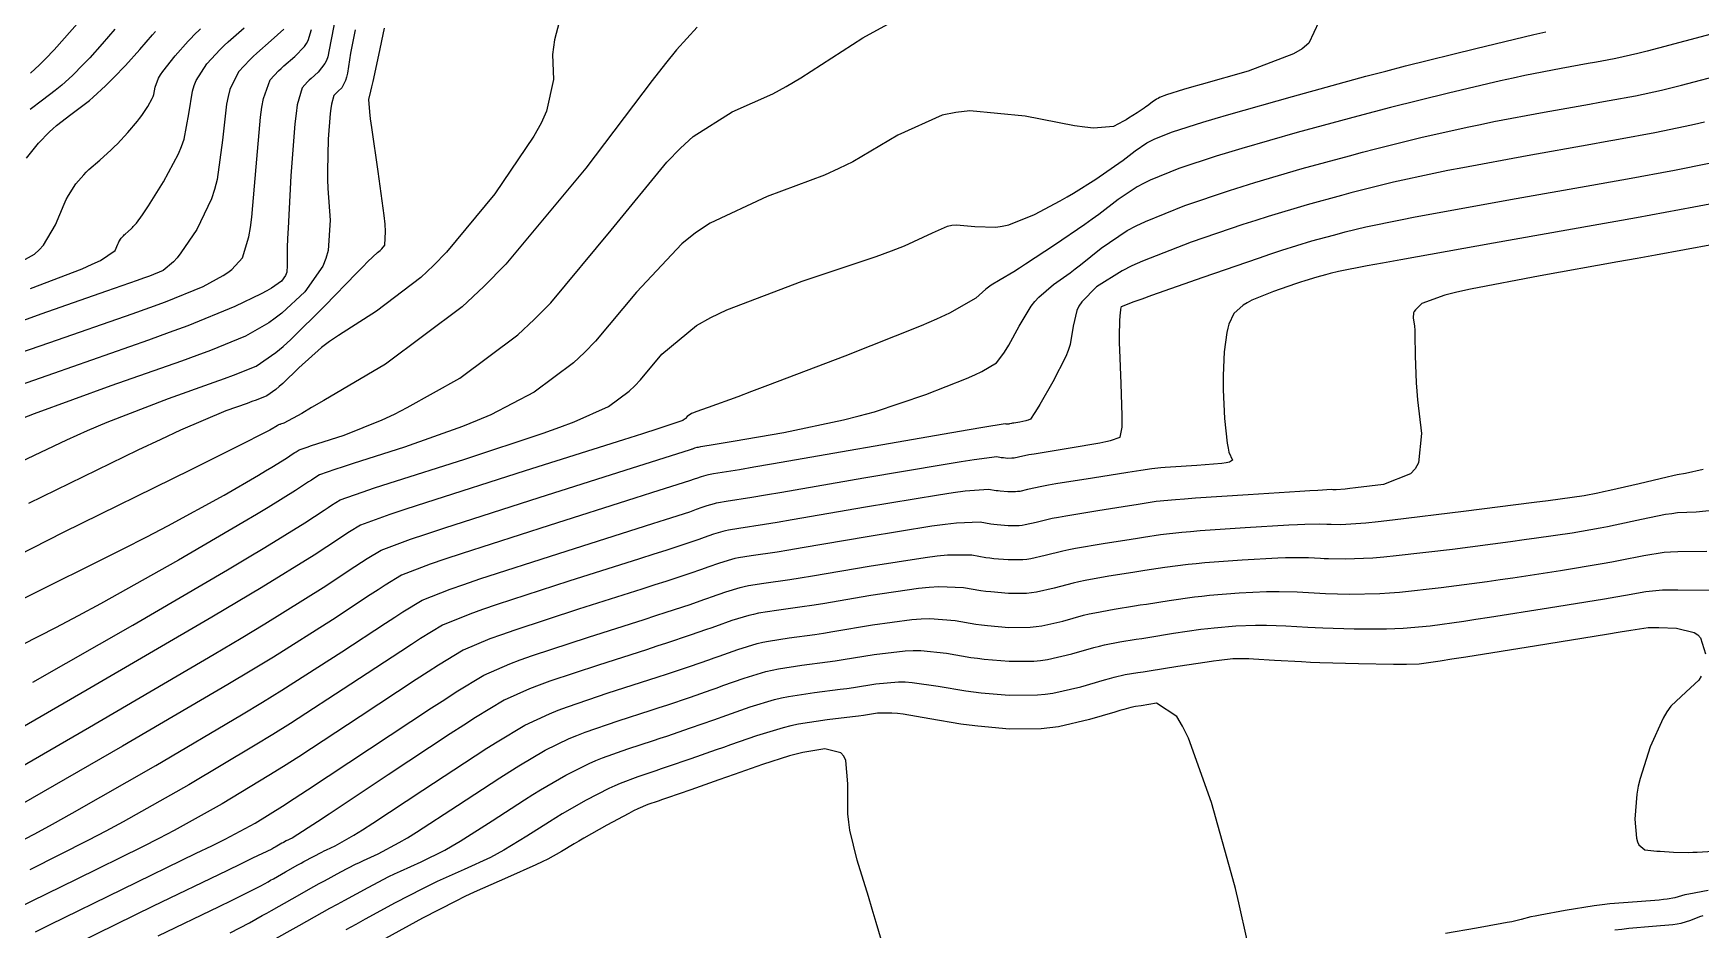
# Model space of a CAD drawing. Header units: metres. Extents: x 837476 to 838477, y 1189012 to 1191014.
# Drawn here: x 837648.3 to 837728.9, y 1190195.4 to 1190238.8 of the extents above; entities that cross this region are included whole.
import ezdxf

# ---------------------------------------------------------------- set-up
doc = ezdxf.new("R2010")
doc.units = ezdxf.units.M
doc.header["$LTSCALE"] = 0.3
doc.layers.add('COTAS 10', color=1, linetype='Continuous')
doc.layers.add('COTAS INT', color=252, linetype='Continuous')

msp = doc.modelspace()

# ---------------------------------------------------------------- linework, layer by layer
at = {"layer": 'COTAS 10'}
for points in [[(837645.75, 1190217.164), (837649.877, 1190219.123), (837650.887, 1190219.572), (837651.839, 1190219.982), (837654.797, 1190221.125), (837657.018, 1190221.902), (837657.506, 1190222.079), (837657.938, 1190222.241), (837659.038, 1190222.689), (837659.998, 1190223.345), (837660.343, 1190223.638), (837660.721, 1190223.978), (837662.368, 1190225.608), (837663.896, 1190227.185), (837664.199, 1190227.493), (837664.449, 1190227.744), (837664.917, 1190228.185), (837665.048, 1190228.284), (837665.085, 1190228.32), (837665.124, 1190228.359), (837665.266, 1190228.531), (837665.306, 1190229.198), (837665.28, 1190229.549), (837665.237, 1190229.973), (837664.947, 1190232.105), (837664.637, 1190234.222), (837664.581, 1190234.637), (837664.539, 1190234.977), (837664.496, 1190235.585), (837664.595, 1190235.986), (837664.642, 1190236.195), (837664.699, 1190236.448), (837664.974, 1190237.716), (837665.255, 1190239.03)], [(837648.129, 1190226.433), (837650.627, 1190227.397), (837651.115, 1190227.609), (837651.515, 1190227.798), (837652.22, 1190228.283), (837652.342, 1190228.575), (837652.374, 1190228.641), (837652.405, 1190228.701), (837652.51, 1190228.866), (837652.623, 1190228.993), (837652.659, 1190229.029), (837652.697, 1190229.065), (837652.85, 1190229.201), (837653.012, 1190229.346), (837653.056, 1190229.388), (837653.099, 1190229.431), (837653.25, 1190229.594), (837653.542, 1190230.003), (837653.673, 1190230.202), (837653.827, 1190230.437), (837654.567, 1190231.593), (837655.291, 1190232.949), (837655.435, 1190233.309), (837655.555, 1190233.664), (837655.783, 1190234.891), (837655.958, 1190235.982), (837656.044, 1190236.25), (837656.147, 1190236.505), (837656.653, 1190237.301), (837657.303, 1190237.995), (837657.495, 1190238.184), (837657.694, 1190238.371), (837658.455, 1190239.039)], [(837648.242, 1190207.404), (837653.075, 1190210.165), (837657.651, 1190212.836), (837658.618, 1190213.408), (837659.455, 1190213.908), (837661.397, 1190215.11), (837662.325, 1190215.722), (837662.523, 1190215.85), (837662.695, 1190215.961), (837663.105, 1190216.212), (837664.178, 1190216.597), (837664.768, 1190216.792), (837665.486, 1190217.026), (837669.134, 1190218.192), (837672.926, 1190219.444), (837673.733, 1190219.732), (837674.436, 1190219.996), (837676.096, 1190220.738), (837677.083, 1190221.476), (837677.361, 1190221.737), (837677.641, 1190222.022), (837678.67, 1190223.256), (837680.346, 1190224.646), (837681.034, 1190225.03), (837681.819, 1190225.414), (837685.466, 1190226.796), (837689.038, 1190227.993), (837689.776, 1190228.261), (837690.405, 1190228.501), (837691.773, 1190229.135), (837692.488, 1190229.457), (837692.705, 1190229.5), (837692.931, 1190229.523), (837693.817, 1190229.44), (837694.831, 1190229.398), (837695.137, 1190229.447), (837695.455, 1190229.523), (837696.696, 1190230.016), (837697.952, 1190230.684), (837698.279, 1190230.87), (837698.596, 1190231.056), (837699.669, 1190231.731), (837700.577, 1190232.352), (837700.791, 1190232.504), (837700.989, 1190232.648), (837701.569, 1190233.096), (837702.135, 1190233.476), (837702.325, 1190233.578), (837702.529, 1190233.677), (837703.384, 1190234.021), (837704.85, 1190234.486), (837705.439, 1190234.661), (837706.108, 1190234.857), (837709.185, 1190235.732), (837712.734, 1190236.7), (837713.7, 1190236.954), (837714.659, 1190237.202), (837718.065, 1190238.048), (837720.865, 1190238.715), (837721.443, 1190238.85)], [(837730.494, 1190230.734), (837728.608, 1190230.367), (837725.838, 1190229.86), (837724.837, 1190229.68), (837723.735, 1190229.483), (837718.912, 1190228.625), (837714.424, 1190227.826), (837713.534, 1190227.665), (837712.797, 1190227.531), (837711.406, 1190227.264), (837711.006, 1190227.165), (837710.893, 1190227.136), (837710.78, 1190227.106), (837710.363, 1190226.992), (837709.784, 1190226.813), (837709.568, 1190226.742), (837709.327, 1190226.661), (837708.259, 1190226.292), (837707.22, 1190225.868), (837706.998, 1190225.753), (837706.805, 1190225.639), (837706.347, 1190225.235), (837706.112, 1190224.707), (837706.059, 1190224.515), (837706.012, 1190224.304), (837705.887, 1190223.373), (837705.835, 1190222.234), (837705.834, 1190221.891), (837705.839, 1190221.535), (837705.904, 1190220.15), (837706.026, 1190218.951), (837706.066, 1190218.713), (837706.109, 1190218.516), (837706.287, 1190218.144), (837706.142, 1190218.04), (837705.981, 1190218.011), (837705.768, 1190217.983), (837704.56, 1190217.883), (837703.283, 1190217.799), (837703.026, 1190217.78), (837702.81, 1190217.764), (837702.382, 1190217.725), (837701.845, 1190217.641), (837701.221, 1190217.543), (837699.503, 1190217.273), (837697.743, 1190216.987), (837697.376, 1190216.923), (837697.061, 1190216.866), (837696.357, 1190216.713), (837695.99, 1190216.629), (837695.888, 1190216.615), (837695.786, 1190216.605), (837695.415, 1190216.602), (837695.044, 1190216.634), (837694.943, 1190216.647), (837694.841, 1190216.66), (837694.48, 1190216.723), (837693.349, 1190216.634), (837692.763, 1190216.552), (837692.059, 1190216.446), (837688.53, 1190215.858), (837684.972, 1190215.244), (837684.249, 1190215.122), (837683.641, 1190215.021), (837682.39, 1190214.829), (837681.893, 1190214.752), (837681.759, 1190214.723), (837681.627, 1190214.692), (837681.165, 1190214.552), (837680.715, 1190214.393), (837680.592, 1190214.349), (837680.468, 1190214.306), (837680.025, 1190214.151), (837678.859, 1190213.77), (837678.28, 1190213.585), (837677.589, 1190213.364), (837674.169, 1190212.28), (837670.711, 1190211.157), (837669.996, 1190210.912), (837669.387, 1190210.697), (837668.066, 1190210.16), (837667, 1190209.509), (837666.552, 1190209.222), (837666.038, 1190208.888), (837663.629, 1190207.298), (837660.698, 1190205.402), (837659.855, 1190204.875), (837658.998, 1190204.348), (837655.79, 1190202.441), (837652.604, 1190200.646), (837651.761, 1190200.19), (837650.934, 1190199.753), (837648.093, 1190198.321)], [(837657.787, 1190195.285), (837658.725, 1190195.769), (837659.339, 1190196.114), (837659.553, 1190196.234), (837659.786, 1190196.365), (837660.789, 1190196.928), (837661.836, 1190197.512), (837662.097, 1190197.657), (837662.345, 1190197.793), (837663.136, 1190198.225), (837663.845, 1190198.591), (837664.041, 1190198.687), (837664.238, 1190198.781), (837664.948, 1190199.098), (837665.969, 1190199.64), (837666.361, 1190199.875), (837666.801, 1190200.147), (837668.788, 1190201.436), (837670.835, 1190202.776), (837671.314, 1190203.08), (837671.754, 1190203.356), (837673.027, 1190204.108), (837674.191, 1190204.669), (837674.562, 1190204.823), (837674.956, 1190204.977), (837676.555, 1190205.53), (837678.15, 1190206.041), (837678.541, 1190206.169), (837678.91, 1190206.291), (837680.058, 1190206.68), (837681.066, 1190207.034), (837681.347, 1190207.132), (837681.629, 1190207.232), (837682.653, 1190207.594), (837683.706, 1190207.912), (837684.007, 1190207.984), (837684.311, 1190208.049), (837685.443, 1190208.224), (837686.684, 1190208.382), (837687.057, 1190208.436), (837687.443, 1190208.495), (837688.946, 1190208.742), (837690.45, 1190208.919), (837690.836, 1190208.933), (837691.21, 1190208.932), (837692.452, 1190208.8), (837693.62, 1190208.599), (837693.946, 1190208.554), (837694.274, 1190208.514), (837695.469, 1190208.41), (837696.668, 1190208.42), (837696.998, 1190208.452), (837697.327, 1190208.498), (837698.51, 1190208.769), (837699.581, 1190209.074), (837699.841, 1190209.141), (837700.084, 1190209.2), (837700.829, 1190209.35), (837701.617, 1190209.475), (837701.889, 1190209.518), (837702.182, 1190209.564), (837703.434, 1190209.764), (837704.749, 1190209.956), (837705.083, 1190209.998), (837705.403, 1190210.035), (837706.449, 1190210.128), (837707.403, 1190210.164), (837707.665, 1190210.165), (837707.926, 1190210.162), (837708.861, 1190210.119), (837709.932, 1190210.057), (837710.28, 1190210.041), (837710.649, 1190210.027), (837712.164, 1190209.982), (837713.738, 1190209.98), (837714.144, 1190209.993), (837714.536, 1190210.012), (837715.847, 1190210.128), (837717.471, 1190210.355), (837718.061, 1190210.443), (837718.712, 1190210.542), (837721.573, 1190210.992), (837724.279, 1190211.432), (837724.833, 1190211.525), (837725.301, 1190211.605), (837726.287, 1190211.789), (837727.083, 1190211.859), (837727.431, 1190211.868), (837727.836, 1190211.871), (837729.76, 1190211.845)]]:
    msp.add_lwpolyline(points, dxfattribs=at)
at = {"layer": 'COTAS INT'}
for points in [[(837647.5, 1190211.3), (837652.607, 1190213.853), (837653.75, 1190214.437), (837654.775, 1190214.969), (837657.5, 1190216.449), (837659.152, 1190217.414), (837659.501, 1190217.62), (837659.803, 1190217.801), (837660.504, 1190218.235), (837660.839, 1190218.456), (837660.911, 1190218.502), (837660.973, 1190218.542), (837661.121, 1190218.632), (837661.508, 1190218.771), (837661.722, 1190218.842), (837661.98, 1190218.926), (837663.298, 1190219.347), (837665.14, 1190220.08), (837665.73, 1190220.362), (837666.355, 1190220.677), (837668.899, 1190222.099), (837671.706, 1190224.197), (837672.497, 1190224.938), (837673.293, 1190225.749), (837676.218, 1190229.257), (837678.918, 1190232.546), (837679.573, 1190233.218), (837680.189, 1190233.788), (837682.076, 1190234.984), (837684.034, 1190235.853), (837684.694, 1190236.215), (837685.404, 1190236.63), (837688.393, 1190238.569), (837691.559, 1190240.292)], [(837710.459, 1190239.338), (837709.976, 1190238.299), (837709.648, 1190238.034), (837709.236, 1190237.78), (837707.046, 1190236.947), (837704.772, 1190236.305), (837704.307, 1190236.171), (837703.913, 1190236.057), (837703.085, 1190235.804), (837702.758, 1190235.673), (837702.68, 1190235.635), (837702.607, 1190235.596), (837702.39, 1190235.45), (837702.169, 1190235.279), (837702.093, 1190235.224), (837702.011, 1190235.166), (837701.663, 1190234.928), (837701.253, 1190234.67), (837701.131, 1190234.598), (837701.006, 1190234.527), (837700.526, 1190234.272), (837699.565, 1190234.193), (837699.137, 1190234.234), (837698.638, 1190234.302), (837696.254, 1190234.772), (837693.578, 1190235.025), (837692.896, 1190234.955), (837692.24, 1190234.825), (837690.083, 1190233.852), (837687.905, 1190232.565), (837687.235, 1190232.238), (837686.536, 1190231.923), (837683.771, 1190230.89), (837681.004, 1190229.601), (837680.304, 1190229.124), (837679.632, 1190228.596), (837677.444, 1190226.256), (837675.467, 1190223.886), (837674.929, 1190223.338), (837674.395, 1190222.837), (837672.497, 1190221.419), (837670.395, 1190220.337), (837669.732, 1190220.047), (837669.033, 1190219.762), (837666.216, 1190218.769), (837663.733, 1190217.976), (837663.245, 1190217.817), (837662.843, 1190217.684), (837662.113, 1190217.422), (837661.834, 1190217.251), (837661.717, 1190217.176), (837661.582, 1190217.089), (837660.951, 1190216.672), (837659.629, 1190215.855), (837659.06, 1190215.514), (837658.401, 1190215.125), (837655.288, 1190213.307), (837651.509, 1190211.187), (837650.431, 1190210.606), (837649.34, 1190210.029), (837641.251, 1190205.913)], [(837680.381, 1190239.079), (837679.373, 1190237.974), (837678.843, 1190237.312), (837678.205, 1190236.495), (837674.992, 1190232.258), (837671.119, 1190227.613), (837670.065, 1190226.539), (837669.018, 1190225.558), (837665.3, 1190222.78), (837662.314, 1190221.018), (837661.728, 1190220.676), (837661.247, 1190220.398), (837660.379, 1190219.925), (837660.228, 1190219.876), (837660.198, 1190219.867), (837660.174, 1190219.859), (837660.129, 1190219.843), (837660.112, 1190219.832), (837660.105, 1190219.828), (837660.097, 1190219.822), (837660.058, 1190219.797), (837659.977, 1190219.747), (837659.943, 1190219.726), (837659.902, 1190219.702), (837659.712, 1190219.592), (837658.042, 1190218.752), (837657.069, 1190218.269), (837655.874, 1190217.677), (837649.712, 1190214.634), (837642.297, 1190210.862)], [(837662.823, 1190239.229), (837662.661, 1190238.394), (837662.504, 1190237.642), (837662.442, 1190237.472), (837662.371, 1190237.319), (837662.05, 1190236.902), (837661.702, 1190236.599), (837661.614, 1190236.517), (837661.531, 1190236.436), (837661.261, 1190236.151), (837661.03, 1190235.328), (837660.971, 1190234.907), (837660.914, 1190234.403), (837660.724, 1190231.889), (837660.588, 1190229.364), (837660.565, 1190228.853), (837660.549, 1190228.423), (837660.542, 1190227.553), (837660.523, 1190227.231), (837660.498, 1190227.148), (837660.465, 1190227.067), (837660.275, 1190226.796), (837659.779, 1190226.453), (837659.552, 1190226.326), (837659.287, 1190226.186), (837658.009, 1190225.565), (837655.732, 1190224.637), (837654.838, 1190224.303), (837653.829, 1190223.935), (837649.232, 1190222.329), (837644.75, 1190220.771)], [(837673.852, 1190239.86), (837673.48, 1190238.468), (837673.423, 1190238.105), (837673.388, 1190237.751), (837673.428, 1190236.553), (837673.098, 1190235.012), (837672.829, 1190234.442), (837672.482, 1190233.81), (837670.59, 1190231.011), (837668.256, 1190228.193), (837667.631, 1190227.549), (837667.016, 1190226.963), (837664.872, 1190225.342), (837663.026, 1190224.171), (837662.599, 1190223.869), (837662.209, 1190223.578), (837661.102, 1190222.609), (837660.335, 1190221.851), (837660.159, 1190221.692), (837659.999, 1190221.556), (837659.552, 1190221.251), (837659.041, 1190221.042), (837658.839, 1190220.967), (837658.613, 1190220.885), (837657.579, 1190220.524), (837655.383, 1190219.587), (837654.423, 1190219.142), (837653.311, 1190218.615), (837648.023, 1190216.043)], [(837650.376, 1190239.234), (837649.767, 1190238.542), (837649.261, 1190237.977), (837649.129, 1190237.835), (837649, 1190237.698), (837648.563, 1190237.256), (837648.122, 1190236.857)], [(837729.441, 1190238.741), (837726.889, 1190238.059), (837726.352, 1190237.92), (837725.889, 1190237.802), (837724.831, 1190237.555), (837724.074, 1190237.417), (837723.8, 1190237.368), (837723.499, 1190237.314), (837722.18, 1190237.079), (837720.433, 1190236.736), (837719.861, 1190236.613), (837719.252, 1190236.478), (837716.733, 1190235.892), (837713.929, 1190235.195), (837713.139, 1190234.99), (837712.343, 1190234.781), (837709.42, 1190233.984), (837706.74, 1190233.212), (837706.096, 1190233.018), (837705.495, 1190232.833), (837703.683, 1190232.238), (837702.3, 1190231.682), (837701.97, 1190231.521), (837701.663, 1190231.357), (837700.747, 1190230.742), (837699.809, 1190230.017), (837699.489, 1190229.785), (837699.143, 1190229.538), (837697.675, 1190228.534), (837696.273, 1190227.611), (837695.969, 1190227.417), (837695.702, 1190227.249), (837695.041, 1190226.862), (837694.604, 1190226.595), (837694.478, 1190226.502), (837694.349, 1190226.4), (837693.867, 1190225.966), (837692.591, 1190225.239), (837691.963, 1190224.953), (837691.216, 1190224.631), (837687.524, 1190223.161), (837683.79, 1190221.742), (837683.016, 1190221.452), (837682.356, 1190221.206), (837680.908, 1190220.687), (837680.32, 1190220.481), (837680.201, 1190220.433), (837680.101, 1190220.388), (837679.896, 1190220.255), (837679.815, 1190220.158), (837679.793, 1190220.136), (837679.771, 1190220.116), (837679.694, 1190220.058), (837678.476, 1190219.656), (837677.735, 1190219.418), (837676.819, 1190219.126), (837672.053, 1190217.614), (837667.238, 1190216.076), (837666.292, 1190215.768), (837665.513, 1190215.51), (837664.098, 1190215.001), (837663.556, 1190214.671), (837663.329, 1190214.525), (837663.067, 1190214.355), (837661.843, 1190213.547), (837659.281, 1190211.962), (837658.177, 1190211.302), (837656.9, 1190210.547), (837650.863, 1190207.023), (837644.976, 1190203.621)], [(837645.11, 1190222.47), (837649.052, 1190223.82), (837653.042, 1190225.209), (837653.9, 1190225.519), (837654.652, 1190225.796), (837656.476, 1190226.531), (837657.454, 1190227.063), (837657.671, 1190227.213), (837657.865, 1190227.364), (837658.374, 1190227.922), (837658.695, 1190228.94), (837658.77, 1190229.383), (837658.84, 1190229.894), (837659.044, 1190232.321), (837659.25, 1190234.719), (837659.32, 1190235.213), (837659.397, 1190235.633), (837659.725, 1190236.534), (837660.131, 1190236.963), (837660.256, 1190237.085), (837660.388, 1190237.208), (837660.912, 1190237.664), (837661.377, 1190238.146), (837661.472, 1190238.286), (837661.551, 1190238.428), (837661.716, 1190238.965)], [(837660.383, 1190238.973), (837659.774, 1190238.426), (837659.074, 1190237.817), (837658.898, 1190237.653), (837658.731, 1190237.49), (837658.189, 1190236.918), (837657.772, 1190236.069), (837657.682, 1190235.732), (837657.604, 1190235.35), (837657.413, 1190233.606), (837657.151, 1190231.707), (837657.028, 1190231.228), (837656.882, 1190230.77), (837656.171, 1190229.285), (837655.402, 1190228.16), (837655.22, 1190227.929), (837655.05, 1190227.733), (837654.548, 1190227.313), (837653.875, 1190227.042), (837653.597, 1190226.939), (837653.28, 1190226.825), (837651.808, 1190226.312), (837649.873, 1190225.64), (837649.264, 1190225.424), (837648.624, 1190225.197), (837646.05, 1190224.269)], [(837647.336, 1190227.555), (837648.324, 1190228.105), (837648.551, 1190228.307), (837648.756, 1190228.531), (837649.328, 1190229.521), (837649.746, 1190230.514), (837649.855, 1190230.74), (837649.961, 1190230.944), (837650.319, 1190231.506), (837650.702, 1190231.939), (837650.824, 1190232.062), (837650.953, 1190232.187), (837651.476, 1190232.65), (837652.03, 1190233.143), (837652.179, 1190233.287), (837652.326, 1190233.433), (837652.841, 1190233.989), (837653.294, 1190234.53), (837653.403, 1190234.668), (837653.503, 1190234.8), (837653.805, 1190235.234), (837654.012, 1190235.621), (837654.053, 1190235.724), (837654.087, 1190235.825), (837654.152, 1190236.176), (837654.312, 1190236.613), (837654.406, 1190236.769), (837654.521, 1190236.941), (837655.117, 1190237.684), (837655.753, 1190238.398), (837655.894, 1190238.55), (837656.019, 1190238.683), (837656.344, 1190238.996)], [(837663.826, 1190238.955), (837663.606, 1190237.824), (837663.456, 1190236.857), (837663.412, 1190236.659), (837663.366, 1190236.492), (837663.189, 1190236.14), (837663.016, 1190235.99), (837662.972, 1190235.949), (837662.931, 1190235.909), (837662.797, 1190235.768), (837662.682, 1190235.359), (837662.653, 1190235.15), (837662.625, 1190234.9), (837662.53, 1190233.653), (837662.491, 1190232.13), (837662.497, 1190231.706), (837662.511, 1190231.281), (837662.622, 1190229.741), (837662.532, 1190228.27), (837662.419, 1190227.889), (837662.267, 1190227.52), (837661.399, 1190226.283), (837660.278, 1190225.246), (837659.967, 1190225.002), (837659.655, 1190224.778), (837658.523, 1190224.127), (837656.835, 1190223.439), (837656.172, 1190223.191), (837655.424, 1190222.918), (837652.014, 1190221.727), (837648.294, 1190220.376), (837647.35, 1190220.003)], [(837647.929, 1190232.742), (837648.516, 1190233.468), (837649.045, 1190234.018), (837649.21, 1190234.168), (837649.383, 1190234.318), (837650.075, 1190234.852), (837650.786, 1190235.386), (837650.971, 1190235.535), (837651.15, 1190235.685), (837651.755, 1190236.233), (837652.355, 1190236.84), (837652.532, 1190237.028), (837652.714, 1190237.223), (837653.408, 1190237.999), (837654.034, 1190238.714), (837654.172, 1190238.872)], [(837652.205, 1190238.974), (837651.587, 1190238.27), (837650.988, 1190237.6), (837650.831, 1190237.431), (837650.678, 1190237.269), (837650.159, 1190236.745), (837649.636, 1190236.271), (837649.481, 1190236.141), (837649.322, 1190236.012), (837648.707, 1190235.551), (837648.109, 1190235.089)], [(837645.206, 1190201.893), (837650.978, 1190205.23), (837657.011, 1190208.758), (837658.317, 1190209.534), (837659.464, 1190210.223), (837662.29, 1190211.985), (837663.81, 1190212.989), (837664.134, 1190213.199), (837664.417, 1190213.38), (837665.09, 1190213.791), (837666.506, 1190214.314), (837667.257, 1190214.566), (837668.164, 1190214.865), (837672.737, 1190216.329), (837677.253, 1190217.758), (837678.123, 1190218.034), (837678.829, 1190218.258), (837680.006, 1190218.633), (837680.109, 1190218.669), (837680.138, 1190218.679), (837680.167, 1190218.69), (837680.272, 1190218.727), (837680.38, 1190218.759), (837680.411, 1190218.767), (837680.442, 1190218.773), (837680.559, 1190218.791), (837681.246, 1190218.905), (837681.638, 1190218.972), (837682.116, 1190219.055), (837684.571, 1190219.481), (837687.465, 1190220.081), (837688.221, 1190220.273), (837688.956, 1190220.477), (837691.447, 1190221.306), (837693.407, 1190222.092), (837693.808, 1190222.268), (837694.147, 1190222.427), (837694.862, 1190222.851), (837695.221, 1190223.308), (837695.336, 1190223.488), (837695.459, 1190223.691), (837695.96, 1190224.616), (837696.547, 1190225.579), (837696.724, 1190225.806), (837696.906, 1190226.016), (837697.616, 1190226.629), (837698.426, 1190227.203), (837698.672, 1190227.388), (837698.927, 1190227.584), (837699.925, 1190228.387), (837701.191, 1190229.238), (837701.615, 1190229.464), (837702.071, 1190229.686), (837703.982, 1190230.455), (837706.14, 1190231.18), (837706.753, 1190231.375), (837707.371, 1190231.567), (837709.656, 1190232.236), (837711.952, 1190232.862), (837712.577, 1190233.027), (837713.198, 1190233.187), (837715.401, 1190233.735), (837717.638, 1190234.241), (837718.279, 1190234.376), (837718.931, 1190234.508), (837721.363, 1190234.966), (837723.558, 1190235.356), (837724.06, 1190235.446), (837724.515, 1190235.528), (837725.775, 1190235.758), (837727.04, 1190236.035), (837727.498, 1190236.147), (837728.003, 1190236.274), (837730.216, 1190236.856)], [(837729.118, 1190234.488), (837728.645, 1190234.374), (837728.192, 1190234.268), (837726.72, 1190233.961), (837724.956, 1190233.639), (837724.319, 1190233.524), (837723.617, 1190233.398), (837720.546, 1190232.852), (837717.429, 1190232.281), (837716.698, 1190232.139), (837716.024, 1190232.004), (837714.069, 1190231.578), (837712.467, 1190231.18), (837712.016, 1190231.063), (837711.561, 1190230.943), (837709.892, 1190230.488), (837708.002, 1190229.922), (837707.409, 1190229.732), (837706.786, 1190229.528), (837704.28, 1190228.672), (837701.933, 1190227.766), (837701.409, 1190227.53), (837700.94, 1190227.301), (837699.7, 1190226.527), (837698.99, 1190225.788), (837698.855, 1190225.581), (837698.747, 1190225.373), (837698.578, 1190224.611), (837698.43, 1190223.73), (837698.335, 1190223.447), (837698.217, 1190223.146), (837697.595, 1190221.918), (837696.957, 1190220.827), (837696.83, 1190220.614), (837696.724, 1190220.439), (837696.516, 1190220.125), (837696.393, 1190220.064), (837696.339, 1190220.047), (837696.278, 1190220.031), (837695.987, 1190219.975), (837695.702, 1190219.929), (837695.644, 1190219.919), (837695.595, 1190219.911), (837695.495, 1190219.891), (837695.456, 1190219.882), (837695.444, 1190219.88), (837695.433, 1190219.879), (837695.393, 1190219.879), (837695.352, 1190219.882), (837695.341, 1190219.883), (837695.33, 1190219.885), (837695.291, 1190219.892), (837694.205, 1190219.714), (837693.534, 1190219.6), (837692.703, 1190219.457), (837683.984, 1190217.944), (837683.126, 1190217.797), (837682.423, 1190217.677), (837681.169, 1190217.47), (837680.926, 1190217.433), (837680.861, 1190217.419), (837680.796, 1190217.403), (837680.57, 1190217.335), (837680.35, 1190217.257), (837680.289, 1190217.236), (837680.229, 1190217.215), (837680.012, 1190217.139), (837678.839, 1190216.762), (837678.175, 1190216.551), (837677.365, 1190216.294), (837673.215, 1190214.98), (837669.013, 1190213.629), (837668.17, 1190213.348), (837667.466, 1190213.108), (837666.082, 1190212.581), (837665.278, 1190212.09), (837664.94, 1190211.873), (837664.553, 1190211.622), (837662.736, 1190210.423), (837659.875, 1190208.616), (837658.83, 1190207.981), (837657.674, 1190207.288), (837652.582, 1190204.3), (837647.672, 1190201.477)], [(837645.851, 1190198.786), (837648.33, 1190200.067), (837649.195, 1190200.539), (837650.138, 1190201.062), (837654.186, 1190203.371), (837658.336, 1190205.818), (837659.342, 1190206.428), (837660.287, 1190207.009), (837663.182, 1190208.86), (837665.295, 1190210.255), (837665.746, 1190210.547), (837666.139, 1190210.799), (837667.074, 1190211.37), (837668.427, 1190211.903), (837669.083, 1190212.13), (837669.862, 1190212.393), (837673.692, 1190213.63), (837677.477, 1190214.829), (837678.228, 1190215.068), (837678.849, 1190215.266), (837680.019, 1190215.645), (837680.349, 1190215.76), (837680.441, 1190215.793), (837680.533, 1190215.825), (837680.867, 1190215.943), (837681.212, 1190216.048), (837681.31, 1190216.071), (837681.41, 1190216.092), (837681.78, 1190216.15), (837683.032, 1190216.349), (837683.688, 1190216.459), (837684.478, 1190216.594), (837688.447, 1190217.281), (837692.381, 1190217.951), (837693.148, 1190218.076), (837693.777, 1190218.174), (837694.885, 1190218.307), (837695.086, 1190218.273), (837695.142, 1190218.265), (837695.198, 1190218.258), (837695.404, 1190218.24), (837695.61, 1190218.242), (837695.666, 1190218.248), (837695.723, 1190218.255), (837695.926, 1190218.302), (837696.432, 1190218.405), (837696.68, 1190218.448), (837696.974, 1190218.498), (837698.423, 1190218.73), (837699.861, 1190218.977), (837700.148, 1190219.035), (837700.386, 1190219.089), (837700.845, 1190219.248), (837700.94, 1190219.726), (837700.95, 1190219.98), (837700.952, 1190220.288), (837700.901, 1190221.842), (837700.829, 1190223.467), (837700.819, 1190223.819), (837700.813, 1190224.129), (837700.828, 1190224.898), (837700.865, 1190225.301), (837700.875, 1190225.381), (837700.883, 1190225.447), (837700.909, 1190225.57), (837701.528, 1190225.807), (837701.911, 1190225.945), (837702.385, 1190226.114), (837704.858, 1190226.987), (837707.534, 1190227.911), (837708.136, 1190228.113), (837708.677, 1190228.291), (837710.128, 1190228.74), (837711.171, 1190229.025), (837711.455, 1190229.099), (837711.737, 1190229.172), (837712.738, 1190229.421), (837714.41, 1190229.767), (837715.116, 1190229.902), (837715.926, 1190230.053), (837719.729, 1190230.738), (837723.676, 1190231.44), (837724.578, 1190231.602), (837725.397, 1190231.75), (837727.664, 1190232.164), (837729.343, 1190232.501)], [(837729.553, 1190228.57), (837726.75, 1190228.055), (837725.864, 1190227.894), (837724.931, 1190227.726), (837721.164, 1190227.055), (837717.806, 1190226.41), (837717.13, 1190226.258), (837716.565, 1190226.118), (837715.443, 1190225.711), (837715.133, 1190225.404), (837715.081, 1190225.327), (837715.043, 1190225.254), (837715.025, 1190225.019), (837715.087, 1190224.61), (837715.098, 1190224.427), (837715.108, 1190224.213), (837715.123, 1190223.189), (837715.169, 1190221.869), (837715.198, 1190221.469), (837715.234, 1190221.054), (837715.423, 1190219.431), (837715.285, 1190218.006), (837715.115, 1190217.716), (837714.888, 1190217.471), (837713.592, 1190216.965), (837712.227, 1190216.797), (837711.956, 1190216.765), (837711.731, 1190216.74), (837711.307, 1190216.701), (837711.197, 1190216.704), (837711.17, 1190216.705), (837711.145, 1190216.706), (837711.066, 1190216.711), (837710.408, 1190216.676), (837710.018, 1190216.653), (837709.536, 1190216.623), (837707.044, 1190216.466), (837704.487, 1190216.296), (837703.964, 1190216.257), (837703.521, 1190216.223), (837702.592, 1190216.133), (837701.913, 1190216.025), (837701.628, 1190215.98), (837701.3, 1190215.929), (837699.768, 1190215.689), (837698.211, 1190215.43), (837697.869, 1190215.367), (837697.565, 1190215.308), (837696.787, 1190215.124), (837696.258, 1190215.003), (837696.11, 1190214.982), (837695.962, 1190214.968), (837695.425, 1190214.963), (837694.89, 1190215.01), (837694.743, 1190215.028), (837694.597, 1190215.048), (837694.074, 1190215.138), (837692.921, 1190215.093), (837692.378, 1190215.028), (837691.737, 1190214.941), (837688.613, 1190214.435), (837685.466, 1190213.894), (837684.811, 1190213.785), (837684.249, 1190213.693), (837683.001, 1190213.508), (837682.377, 1190213.411), (837682.209, 1190213.375), (837682.043, 1190213.336), (837681.462, 1190213.16), (837680.898, 1190212.961), (837680.588, 1190212.851), (837680.032, 1190212.657), (837678.869, 1190212.274), (837678.332, 1190212.101), (837677.702, 1190211.9), (837674.646, 1190210.93), (837671.56, 1190209.921), (837670.91, 1190209.695), (837670.348, 1190209.491), (837669.058, 1190208.95), (837667.861, 1190208.218), (837667.358, 1190207.896), (837666.781, 1190207.522), (837664.075, 1190205.736), (837661.109, 1190203.795), (837660.367, 1190203.323), (837659.66, 1190202.879), (837657.394, 1190201.511), (837655.069, 1190200.231), (837654.326, 1190199.842), (837653.539, 1190199.438), (837650.334, 1190197.856), (837647.455, 1190196.449)], [(837648.363, 1190195.321), (837649.072, 1190195.678), (837652.576, 1190197.391), (837656.143, 1190199.123), (837656.891, 1190199.493), (837657.535, 1190199.815), (837658.998, 1190200.581), (837660.322, 1190201.409), (837660.88, 1190201.77), (837661.52, 1190202.188), (837664.521, 1190204.173), (837667.523, 1190206.155), (837668.164, 1190206.57), (837668.722, 1190206.928), (837670.051, 1190207.739), (837671.309, 1190208.286), (837671.823, 1190208.477), (837672.409, 1190208.685), (837675.123, 1190209.58), (837677.814, 1190210.435), (837678.384, 1190210.618), (837678.88, 1190210.778), (837680.038, 1190211.163), (837680.708, 1190211.397), (837680.894, 1190211.463), (837681.081, 1190211.528), (837681.76, 1190211.768), (837682.459, 1190211.98), (837682.658, 1190212.028), (837682.86, 1190212.071), (837683.611, 1190212.187), (837684.858, 1190212.366), (837685.372, 1190212.448), (837685.961, 1190212.544), (837688.697, 1190213.012), (837691.415, 1190213.435), (837691.992, 1190213.505), (837692.493, 1190213.553), (837693.669, 1190213.553), (837694.353, 1190213.436), (837694.544, 1190213.41), (837694.736, 1190213.386), (837695.436, 1190213.325), (837696.139, 1190213.331), (837696.332, 1190213.35), (837696.525, 1190213.377), (837697.218, 1190213.535), (837698.069, 1190213.749), (837698.362, 1190213.81), (837698.68, 1190213.873), (837700.033, 1190214.104), (837701.38, 1190214.315), (837701.693, 1190214.365), (837701.98, 1190214.41), (837702.803, 1190214.541), (837703.828, 1190214.656), (837704.243, 1190214.693), (837704.716, 1190214.73), (837706.896, 1190214.882), (837709.003, 1190215.009), (837709.429, 1190215.031), (837709.788, 1190215.048), (837710.515, 1190215.063), (837710.841, 1190215.044), (837710.947, 1190215.039), (837711.06, 1190215.035), (837711.522, 1190215.021), (837712.739, 1190215.114), (837713.328, 1190215.176), (837714.027, 1190215.255), (837717.458, 1190215.672), (837720.874, 1190216.105), (837721.562, 1190216.193), (837722.139, 1190216.268), (837723.292, 1190216.425), (837723.961, 1190216.557), (837724.232, 1190216.616), (837724.54, 1190216.684), (837725.964, 1190217.013), (837727.322, 1190217.329), (837727.587, 1190217.389), (837727.806, 1190217.437), (837728.197, 1190217.512), (837729.056, 1190217.697)], [(837729.966, 1190215.745), (837728.718, 1190215.623), (837727.816, 1190215.582), (837727.535, 1190215.548), (837727.242, 1190215.506), (837726.072, 1190215.272), (837724.794, 1190214.991), (837724.432, 1190214.919), (837724.067, 1190214.848), (837722.719, 1190214.614), (837720.997, 1190214.359), (837720.395, 1190214.276), (837719.739, 1190214.188), (837716.921, 1190213.824), (837714.197, 1190213.507), (837713.6, 1190213.448), (837713.072, 1190213.402), (837711.736, 1190213.341), (837710.923, 1190213.365), (837710.725, 1190213.373), (837710.538, 1190213.381), (837709.964, 1190213.415), (837709.167, 1190213.419), (837708.841, 1190213.409), (837708.47, 1190213.394), (837706.747, 1190213.297), (837704.945, 1190213.165), (837704.523, 1190213.128), (837704.135, 1190213.09), (837703.013, 1190212.948), (837702.048, 1190212.795), (837701.758, 1190212.749), (837701.459, 1190212.702), (837700.298, 1190212.52), (837699.148, 1190212.315), (837698.855, 1190212.254), (837698.573, 1190212.191), (837697.648, 1190211.947), (837696.792, 1190211.75), (837696.554, 1190211.717), (837696.315, 1190211.694), (837695.447, 1190211.686), (837694.582, 1190211.762), (837694.345, 1190211.791), (837694.108, 1190211.823), (837693.263, 1190211.969), (837692.066, 1190212.013), (837691.607, 1190211.981), (837691.093, 1190211.93), (837688.78, 1190211.589), (837686.455, 1190211.195), (837685.934, 1190211.111), (837685.466, 1190211.038), (837684.222, 1190210.866), (837683.344, 1190210.73), (837683.108, 1190210.68), (837682.875, 1190210.624), (837682.057, 1190210.377), (837681.264, 1190210.096), (837681.045, 1190210.019), (837680.827, 1190209.943), (837680.045, 1190209.668), (837678.89, 1190209.282), (837678.437, 1190209.135), (837677.926, 1190208.97), (837675.601, 1190208.23), (837673.258, 1190207.449), (837672.736, 1190207.259), (837672.269, 1190207.08), (837671.043, 1190206.529), (837669.654, 1190205.685), (837669.086, 1190205.321), (837668.437, 1190204.902), (837665.43, 1190202.919), (837662.57, 1190201.02), (837662.015, 1190200.653), (837661.562, 1190200.356), (837660.781, 1190199.858), (837660.669, 1190199.807), (837660.638, 1190199.793), (837660.607, 1190199.778), (837660.495, 1190199.72), (837660.37, 1190199.652), (837660.331, 1190199.63), (837660.29, 1190199.607), (837660.125, 1190199.515), (837659.966, 1190199.426), (837659.929, 1190199.405), (837659.896, 1190199.386), (837659.799, 1190199.332), (837658.873, 1190198.881), (837658.316, 1190198.612), (837657.63, 1190198.281), (837654.066, 1190196.564), (837650.411, 1190194.774)], [(837654.305, 1190195.134), (837657.255, 1190196.559), (837657.842, 1190196.845), (837658.33, 1190197.083), (837659.262, 1190197.55), (837659.617, 1190197.75), (837659.741, 1190197.82), (837659.876, 1190197.896), (837660.457, 1190198.222), (837661.063, 1190198.56), (837661.214, 1190198.643), (837661.357, 1190198.722), (837661.815, 1190198.972), (837662.226, 1190199.184), (837662.34, 1190199.24), (837662.453, 1190199.294), (837662.865, 1190199.478), (837663.766, 1190199.998), (837664.188, 1190200.264), (837664.686, 1190200.583), (837667.109, 1190202.177), (837669.636, 1190203.839), (837670.2, 1190204.201), (837670.704, 1190204.52), (837672.035, 1190205.318), (837673.23, 1190205.875), (837673.649, 1190206.041), (837674.107, 1190206.213), (837676.078, 1190206.88), (837678.038, 1190207.506), (837678.489, 1190207.652), (837678.9, 1190207.787), (837680.051, 1190208.174), (837680.947, 1190208.488), (837681.196, 1190208.576), (837681.446, 1190208.664), (837682.355, 1190208.985), (837683.29, 1190209.268), (837683.557, 1190209.332), (837683.827, 1190209.389), (837684.832, 1190209.545), (837686.075, 1190209.71), (837686.496, 1190209.774), (837686.949, 1190209.845), (837688.863, 1190210.166), (837690.772, 1190210.425), (837691.222, 1190210.457), (837691.638, 1190210.472), (837692.858, 1190210.384), (837693.864, 1190210.211), (837694.145, 1190210.173), (837694.428, 1190210.138), (837695.458, 1190210.048), (837696.492, 1190210.057), (837696.776, 1190210.085), (837697.06, 1190210.124), (837698.079, 1190210.358), (837699.077, 1190210.633), (837699.348, 1190210.698), (837699.616, 1190210.758), (837700.564, 1190210.935), (837701.538, 1190211.088), (837701.823, 1190211.133), (837702.115, 1190211.18), (837703.224, 1190211.356), (837704.442, 1190211.523), (837704.803, 1190211.563), (837705.174, 1190211.6), (837706.598, 1190211.713), (837707.936, 1190211.779), (837708.253, 1190211.787), (837708.547, 1190211.791), (837709.412, 1190211.767), (837710.235, 1190211.719), (837710.502, 1190211.707), (837710.786, 1190211.696), (837711.95, 1190211.661), (837713.405, 1190211.691), (837713.872, 1190211.721), (837714.367, 1190211.76), (837716.384, 1190211.976), (837718.605, 1190212.271), (837719.228, 1190212.36), (837719.855, 1190212.451), (837722.146, 1190212.803), (837724.173, 1190213.14), (837724.632, 1190213.222), (837725.048, 1190213.298), (837726.18, 1190213.53), (837727.162, 1190213.682), (837727.483, 1190213.708), (837727.826, 1190213.727), (837729.239, 1190213.734)], [(837659.696, 1190194.835), (837661.122, 1190195.635), (837662.609, 1190196.465), (837662.979, 1190196.67), (837663.332, 1190196.864), (837664.456, 1190197.477), (837665.464, 1190197.998), (837665.743, 1190198.134), (837666.022, 1190198.267), (837667.031, 1190198.718), (837668.172, 1190199.282), (837668.534, 1190199.485), (837668.917, 1190199.71), (837670.467, 1190200.694), (837672.034, 1190201.713), (837672.428, 1190201.96), (837672.804, 1190202.191), (837674.019, 1190202.898), (837675.151, 1190203.463), (837675.475, 1190203.605), (837675.804, 1190203.741), (837677.032, 1190204.18), (837678.263, 1190204.577), (837678.594, 1190204.686), (837678.92, 1190204.795), (837680.064, 1190205.186), (837681.186, 1190205.579), (837681.812, 1190205.799), (837682.95, 1190206.202), (837684.122, 1190206.556), (837684.456, 1190206.636), (837684.795, 1190206.708), (837686.053, 1190206.903), (837687.292, 1190207.055), (837687.619, 1190207.099), (837687.938, 1190207.145), (837689.03, 1190207.319), (837690.128, 1190207.414), (837690.451, 1190207.409), (837690.782, 1190207.391), (837692.047, 1190207.215), (837693.375, 1190206.986), (837693.747, 1190206.936), (837694.12, 1190206.89), (837695.48, 1190206.771), (837696.844, 1190206.783), (837697.22, 1190206.82), (837697.595, 1190206.872), (837698.94, 1190207.18), (837700.086, 1190207.516), (837700.334, 1190207.585), (837700.553, 1190207.643), (837701.094, 1190207.766), (837701.697, 1190207.861), (837701.954, 1190207.902), (837702.25, 1190207.949), (837703.645, 1190208.172), (837705.056, 1190208.389), (837705.362, 1190208.433), (837705.632, 1190208.47), (837706.301, 1190208.543), (837706.87, 1190208.549), (837707.077, 1190208.543), (837707.306, 1190208.533), (837708.31, 1190208.471), (837709.629, 1190208.394), (837710.057, 1190208.375), (837710.512, 1190208.357), (837712.378, 1190208.302), (837714.071, 1190208.269), (837714.415, 1190208.265), (837714.706, 1190208.264), (837715.31, 1190208.28), (837716.336, 1190208.438), (837716.894, 1190208.526), (837717.57, 1190208.633), (837721, 1190209.181), (837724.385, 1190209.724), (837725.033, 1190209.827), (837725.555, 1190209.911), (837726.395, 1190210.047), (837726.618, 1190210.046), (837726.751, 1190210.043), (837726.916, 1190210.04), (837727.769, 1190210.019), (837728.626, 1190209.81), (837728.792, 1190209.688), (837728.928, 1190209.538), (837729.163, 1190208.764)], [(837728.952, 1190207.695), (837728.839, 1190207.504), (837728.231, 1190206.934), (837727.498, 1190206.235), (837727.306, 1190205.962), (837727.119, 1190205.656), (837726.485, 1190204.266), (837726.005, 1190202.749), (837725.915, 1190202.363), (837725.844, 1190201.991), (837725.744, 1190200.773), (837725.834, 1190199.862), (837725.882, 1190199.684), (837725.941, 1190199.539), (837726.24, 1190199.284), (837726.673, 1190199.242), (837726.817, 1190199.231), (837726.972, 1190199.22), (837727.615, 1190199.184), (837728.343, 1190199.169), (837728.55, 1190199.172), (837728.76, 1190199.177), (837729.538, 1190199.223)], [(837706.985, 1190194.93), (837706.595, 1190196.734), (837706.422, 1190197.415), (837706.221, 1190198.174), (837705.259, 1190201.574), (837704.156, 1190204.692), (837703.865, 1190205.274), (837703.582, 1190205.734), (837702.613, 1190206.381), (837701.857, 1190206.26), (837701.585, 1190206.217), (837701.36, 1190206.181), (837701.021, 1190206.085), (837700.827, 1190206.028), (837700.59, 1190205.957), (837699.371, 1190205.591), (837697.862, 1190205.245), (837697.442, 1190205.187), (837697.021, 1190205.146), (837695.491, 1190205.133), (837693.966, 1190205.266), (837693.548, 1190205.317), (837693.131, 1190205.374), (837691.641, 1190205.63), (837690.354, 1190205.851), (837690.066, 1190205.886), (837689.806, 1190205.909), (837689.113, 1190205.896), (837688.432, 1190205.795), (837688.18, 1190205.762), (837687.901, 1190205.727), (837686.664, 1190205.582), (837685.278, 1190205.368), (837684.905, 1190205.288), (837684.537, 1190205.2), (837683.248, 1190204.81), (837681.995, 1190204.367), (837681.65, 1190204.246), (837681.306, 1190204.125), (837680.071, 1190203.692), (837678.93, 1190203.299), (837678.646, 1190203.203), (837678.375, 1190203.112), (837677.509, 1190202.83), (837676.653, 1190202.505), (837676.389, 1190202.388), (837676.112, 1190202.258), (837675.011, 1190201.687), (837673.854, 1190201.027), (837673.542, 1190200.839), (837673.233, 1190200.65), (837672.145, 1190199.953), (837671.033, 1190199.274), (837670.708, 1190199.096), (837670.375, 1190198.923), (837669.114, 1190198.338), (837667.807, 1190197.754), (837667.445, 1190197.582), (837667.083, 1190197.405), (837665.776, 1190196.73), (837664.319, 1190195.935), (837663.862, 1190195.683), (837663.382, 1190195.417)], [(837689.868, 1190193.009), (837689.048, 1190195.774), (837688.852, 1190196.425), (837688.669, 1190197.027), (837688.12, 1190198.792), (837687.771, 1190200.235), (837687.714, 1190200.635), (837687.675, 1190201.035), (837687.676, 1190202.479), (837687.575, 1190203.619), (837687.47, 1190203.827), (837687.333, 1190203.988), (837686.561, 1190204.182), (837685.498, 1190203.998), (837685.177, 1190203.921), (837684.844, 1190203.832), (837683.545, 1190203.419), (837682.177, 1190202.935), (837681.801, 1190202.802), (837681.425, 1190202.67), (837680.077, 1190202.198), (837678.941, 1190201.803), (837678.698, 1190201.719), (837678.487, 1190201.647), (837677.987, 1190201.48), (837677.502, 1190201.269), (837677.302, 1190201.17), (837677.072, 1190201.052), (837676.003, 1190200.477), (837674.905, 1190199.862), (837674.656, 1190199.719), (837674.432, 1190199.588), (837673.824, 1190199.211), (837673.148, 1190198.837), (837672.881, 1190198.707), (837672.579, 1190198.565), (837671.198, 1190197.958), (837669.591, 1190197.24), (837669.146, 1190197.029), (837668.702, 1190196.812), (837667.097, 1190195.982), (837665.306, 1190195.006)], [(837729.304, 1190197.326), (837728.363, 1190197.149), (837728.172, 1190197.109), (837728.011, 1190197.073), (837727.681, 1190196.976), (837727.32, 1190196.902), (837727.141, 1190196.882), (837726.926, 1190196.861), (837725.863, 1190196.785), (837724.544, 1190196.673), (837724.168, 1190196.63), (837723.788, 1190196.581), (837722.374, 1190196.359), (837721.17, 1190196.137), (837720.922, 1190196.088), (837720.711, 1190196.044), (837720.255, 1190195.929), (837719.792, 1190195.815), (837719.576, 1190195.772), (837719.322, 1190195.724), (837718.087, 1190195.507), (837716.591, 1190195.247)], [(837729.048, 1190196.092), (837728.884, 1190196.046), (837728.451, 1190195.88), (837727.982, 1190195.734), (837727.795, 1190195.7), (837727.584, 1190195.67), (837726.612, 1190195.583), (837725.452, 1190195.484), (837725.121, 1190195.446), (837724.787, 1190195.403)]]:
    msp.add_lwpolyline(points, dxfattribs=at)

doc.saveas('drawing.dxf')
